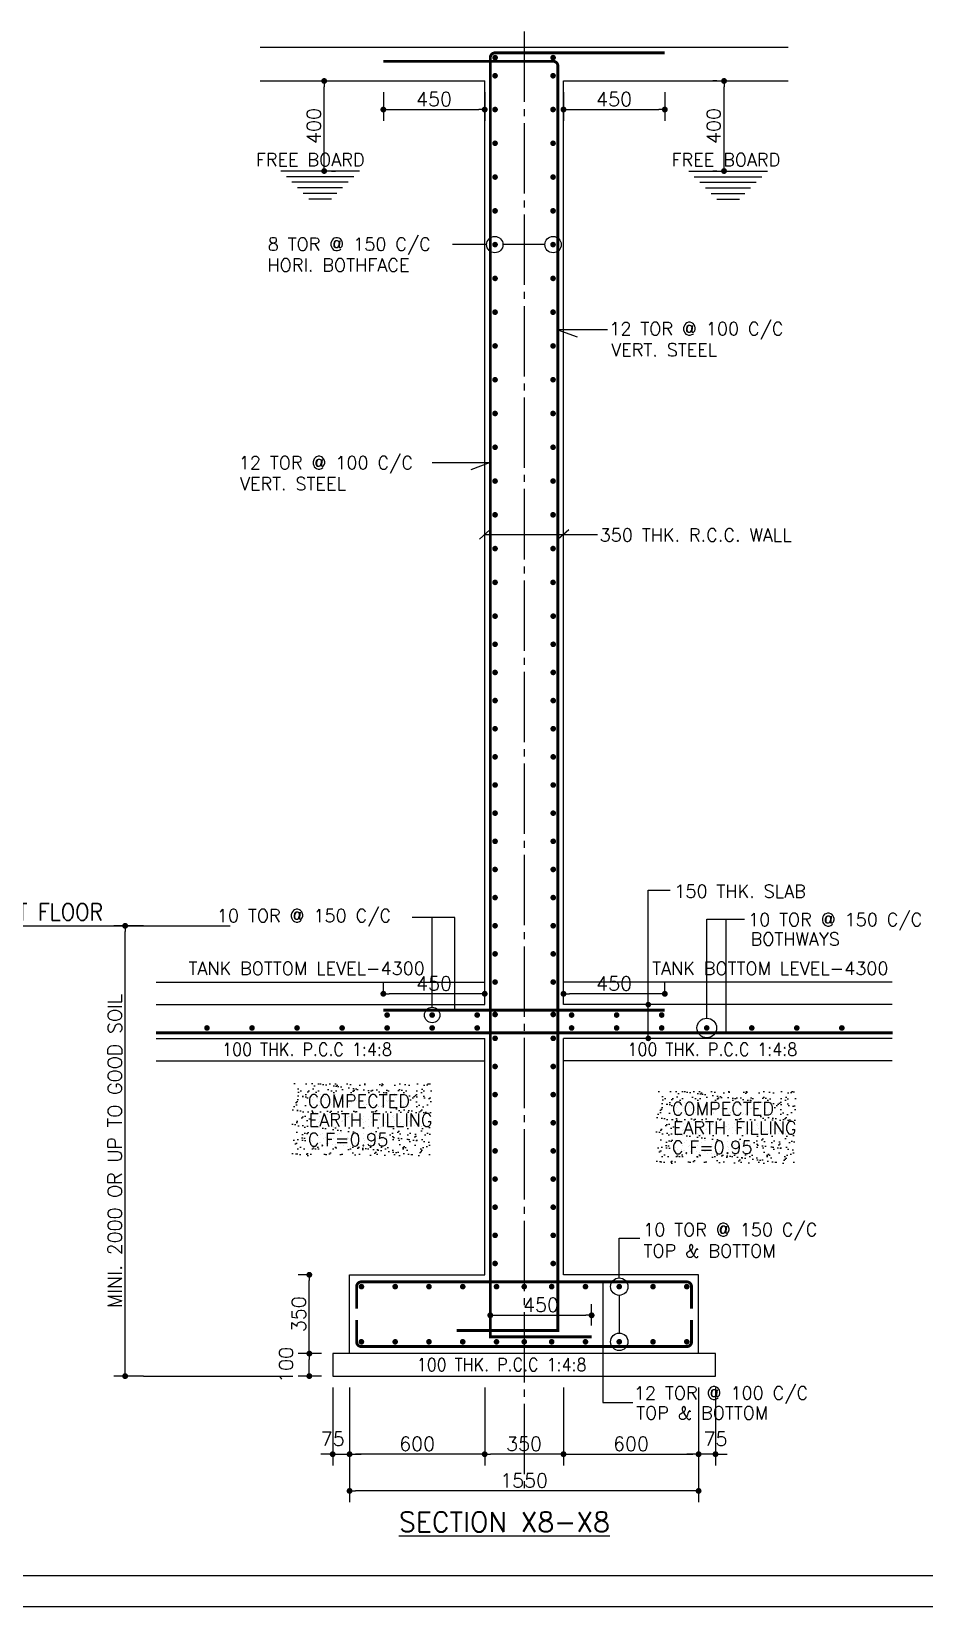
# Model space of a CAD drawing. Extents: x -200722 to 834823, y -494970 to 88783.
# Drawn here: x 395878 to 411741, y -183583 to -155603 of the extents above; entities that cross this region are included whole.
import ezdxf
from ezdxf.enums import TextEntityAlignment as Align

# ---------------------------------------------------------------- set-up
doc = ezdxf.new("R2010")
doc.units = 0
doc.header["$LTSCALE"] = 100
doc.header["$MEASUREMENT"] = 0
doc.header["$PDMODE"] = 34
doc.linetypes.add('ACAD_ISO04W100', pattern=[30, 24, -3, 0, -3])
doc.linetypes.add('CL', pattern=[3.25, 2.5, -0.25, 0.25, -0.25])
doc.layers.get('0').update_dxf_attribs({"linetype": 'CONTINUOUS'})
doc.layers.get('DEFPOINTS').update_dxf_attribs({"linetype": 'CONTINUOUS'})
for name, color, linetype in [('5', 4, 'CONTINUOUS'), ('A-Grid', 5, 'ACAD_ISO04W100'), ('BEAM', 4, 'CONTINUOUS'), ('HATCH WALL', 8, 'CONTINUOUS'), ('STEEL', 6, 'CONTINUOUS'), ('TEXT', 2, 'CONTINUOUS')]:
    doc.layers.add(name, color=color, linetype=linetype)
doc.layers.add('9_PRINT BOUNDARY_NON PRINT', color=32, linetype='CONTINUOUS', plot=False)
doc.layers.add('9_TITLE TEXT', color=7, linetype='CONTINUOUS', lineweight=20)
doc.styles.add('ROMANS', font='romans.shx')
doc.styles.get("Standard").update_dxf_attribs({"font": 'simplex.shx'})
doc.dimstyles.new('STANDARD$0', dxfattribs={"dimtxt": 2.5, "dimasz": 2.5, "dimexe": 2, "dimexo": 0.7, "dimgap": 0.9, "dimtad": 1, "dimdec": 0, "dimdsep": 46, "dimtxsty": 'ROMANS', "dimcen": 0.09, "dimclrd": 4, "dimclre": 4, "dimclrt": 3, "dimadec": 0, "dimazin": 0, "dimtfac": 1, "dimtdec": 0, "dimtmove": 0, "dimatfit": 3, "dimfxl": 1, "dimtolj": 1, "dimtzin": 0, "dimarcsym": 0})

# ---------------------------------------------------------------- blocks, each defined once
blk = doc.blocks.new('DOT')
at = {"color": 0, "linetype": 'ByBlock'}
blk.add_line((-0.5, 0), (-1, 0), dxfattribs=at)
at = {"color": 0, "linetype": 'ByBlock', "const_width": 0.5}
blk.add_lwpolyline([(-0.25, 0, 1), (0.25, 0, 1)], format="xyb", close=True, dxfattribs=at)
blk = doc.blocks.new('*D1887')
at = {"layer": 'BEAM', "color": 0, "lineweight": -2, "transparency": 16777216}
for p, q in [((401028, -179090), (400613, -179090)), ((400813, -179386), (400813, -179194)), ((401028, -179490), (400613, -179490))]:
    blk.add_line(p, q, dxfattribs=at)
at = {"layer": 'DEFPOINTS', "color": 0, "lineweight": -3, "transparency": 16777216}
for p in [(400813, -179090), (401228, -179090), (401228, -179490)]:
    blk.add_point(p, dxfattribs=at)
at = {"layer": 'BEAM', "color": 0, "lineweight": -2, "transparency": 16777216, "xscale": 104, "yscale": 104, "zscale": 104}
for p, rotation in [((400813, -179090), 90), ((400813, -179490), 270)]:
    blk.add_blockref('DOT', p, dxfattribs=dict(at, rotation=rotation))
at = {"layer": 'BEAM', "color": 0, "transparency": 16777216, "insert": (400399, -179290), "char_height": 248, "attachment_point": 5, "rotation": 90}
blk.add_mtext('\\A1;100', dxfattribs=at)
blk = doc.blocks.new('_DOT')
at = {"color": 0, "linetype": 'ByBlock'}
blk.add_line((-0.5, 0), (-1, 0), dxfattribs=at)
at = {"color": 0, "linetype": 'ByBlock', "const_width": 0.5}
blk.add_lwpolyline([(-0.25, 0, 1), (0.25, 0, 1)], format="xyb", close=True, dxfattribs=at)
blk = doc.blocks.new('*D1888')
at = {"layer": 'BEAM', "color": 0, "lineweight": -2, "transparency": 16777216}
for p, q in [((397868, -171490), (397341, -171490)), ((397541, -179386), (397541, -171594)), ((397868, -179490), (397341, -179490))]:
    blk.add_line(p, q, dxfattribs=at)
at = {"layer": 'DEFPOINTS', "color": 0, "lineweight": -3, "transparency": 16777216}
for p in [(397541, -171490), (398068, -171490), (398068, -179490)]:
    blk.add_point(p, dxfattribs=at)
at = {"layer": 'BEAM', "color": 0, "lineweight": -2, "transparency": 16777216, "xscale": 104, "yscale": 104, "zscale": 104}
for p, rotation in [((397541, -171490), 90), ((397541, -179490), 270)]:
    blk.add_blockref('DOT', p, dxfattribs=dict(at, rotation=rotation))
at = {"layer": 'BEAM', "color": 0, "transparency": 16777216, "insert": (397357, -175490), "char_height": 248, "attachment_point": 5, "rotation": 90}
blk.add_mtext('\\A1;{\\C4;MINI. 2000 OR UP TO GOOD SOIL}', dxfattribs=at)
blk = doc.blocks.new('*D1889')
at = {"layer": 'BEAM', "color": 0, "lineweight": -2, "transparency": 16777216}
for p, q in [((401228, -179690), (401228, -181077)), ((401528, -179690), (401528, -181077)), ((401124, -180877), (401020, -180877)), ((401228, -180877), (401528, -180877)), ((401632, -180877), (401736, -180877))]:
    blk.add_line(p, q, dxfattribs=at)
at = {"layer": 'DEFPOINTS', "color": 0, "lineweight": -3, "transparency": 16777216}
for p in [(401228, -179490), (401528, -179490), (401528, -180877)]:
    blk.add_point(p, dxfattribs=at)
at = {"layer": 'BEAM', "color": 0, "lineweight": -2, "transparency": 16777216, "xscale": 104, "yscale": 104, "zscale": 104}
blk.add_blockref('DOT', (401228, -180877), dxfattribs=at)
at = {"layer": 'BEAM', "color": 0, "lineweight": -2, "transparency": 16777216, "xscale": 104, "yscale": 104, "zscale": 104, "rotation": 180}
blk.add_blockref('DOT', (401528, -180877), dxfattribs=at)
at = {"layer": 'BEAM', "color": 0, "transparency": 16777216, "insert": (401228, -180606), "char_height": 248, "attachment_point": 5}
blk.add_mtext('\\A1;75', dxfattribs=at)
blk = doc.blocks.new('*D1890')
at = {"layer": 'BEAM', "color": 0, "lineweight": -2, "transparency": 16777216}
for p, q in [((401528, -179690), (401528, -181077)), ((403928, -179690), (403928, -181077)), ((403824, -180877), (401632, -180877))]:
    blk.add_line(p, q, dxfattribs=at)
at = {"layer": 'DEFPOINTS', "color": 0, "lineweight": -3, "transparency": 16777216}
for p in [(401528, -179490, -32271), (403928, -179490, -2484), (401528, -180877)]:
    blk.add_point(p, dxfattribs=at)
at = {"layer": 'BEAM', "color": 0, "lineweight": -2, "transparency": 16777216, "xscale": 104, "yscale": 104, "zscale": 104, "rotation": 180}
blk.add_blockref('DOT', (401528, -180877), dxfattribs=at)
at = {"layer": 'BEAM', "color": 0, "lineweight": -2, "transparency": 16777216, "xscale": 104, "yscale": 104, "zscale": 104}
blk.add_blockref('DOT', (403928, -180877), dxfattribs=at)
at = {"layer": 'BEAM', "color": 0, "transparency": 16777216, "insert": (402728, -180693), "char_height": 248, "attachment_point": 5}
blk.add_mtext('\\A1;600', dxfattribs=at)
blk = doc.blocks.new('*D1891')
at = {"layer": 'BEAM', "color": 0, "lineweight": -2, "transparency": 16777216}
for p, q in [((401528, -179690), (401528, -181729)), ((407728, -179690), (407728, -181729)), ((407624, -181529), (401632, -181529))]:
    blk.add_line(p, q, dxfattribs=at)
at = {"layer": 'DEFPOINTS', "color": 0, "lineweight": -3, "transparency": 16777216}
for p in [(401528, -179490, -62057), (407728, -179490, -62057), (401528, -181529)]:
    blk.add_point(p, dxfattribs=at)
at = {"layer": 'BEAM', "color": 0, "lineweight": -2, "transparency": 16777216, "xscale": 104, "yscale": 104, "zscale": 104, "rotation": 180}
blk.add_blockref('DOT', (401528, -181529), dxfattribs=at)
at = {"layer": 'BEAM', "color": 0, "lineweight": -2, "transparency": 16777216, "xscale": 104, "yscale": 104, "zscale": 104}
blk.add_blockref('DOT', (407728, -181529), dxfattribs=at)
at = {"layer": 'BEAM', "color": 0, "transparency": 16777216, "insert": (404628, -181345), "char_height": 248, "attachment_point": 5}
blk.add_mtext('\\A1;1550', dxfattribs=at)
blk = doc.blocks.new('*D1892')
at = {"layer": 'BEAM', "color": 0, "lineweight": -2, "transparency": 16777216}
for p, q in [((405328, -179690), (405328, -181077)), ((407728, -179690), (407728, -181077)), ((405432, -180877), (407624, -180877))]:
    blk.add_line(p, q, dxfattribs=at)
at = {"layer": 'DEFPOINTS', "color": 0, "lineweight": -3, "transparency": 16777216}
for p in [(405328, -179490, -2484), (407728, -179490, -32271), (407728, -180877)]:
    blk.add_point(p, dxfattribs=at)
at = {"layer": 'BEAM', "color": 0, "lineweight": -2, "transparency": 16777216, "xscale": 104, "yscale": 104, "zscale": 104, "rotation": 180}
blk.add_blockref('DOT', (405328, -180877), dxfattribs=at)
at = {"layer": 'BEAM', "color": 0, "lineweight": -2, "transparency": 16777216, "xscale": 104, "yscale": 104, "zscale": 104}
blk.add_blockref('DOT', (407728, -180877), dxfattribs=at)
at = {"layer": 'BEAM', "color": 0, "transparency": 16777216, "insert": (406528, -180693), "char_height": 248, "attachment_point": 5}
blk.add_mtext('\\A1;600', dxfattribs=at)
blk = doc.blocks.new('*D1893')
at = {"layer": 'BEAM', "color": 0, "lineweight": -2, "transparency": 16777216}
for p, q in [((407728, -179690), (407728, -181077)), ((408028, -179690), (408028, -181077)), ((407624, -180877), (407520, -180877)), ((408028, -180877), (407728, -180877)), ((408132, -180877), (408236, -180877))]:
    blk.add_line(p, q, dxfattribs=at)
at = {"layer": 'DEFPOINTS', "color": 0, "lineweight": -3, "transparency": 16777216}
for p in [(407728, -179490), (408028, -179490), (407728, -180877)]:
    blk.add_point(p, dxfattribs=at)
at = {"layer": 'BEAM', "color": 0, "lineweight": -2, "transparency": 16777216, "xscale": 104, "yscale": 104, "zscale": 104}
blk.add_blockref('DOT', (407728, -180877), dxfattribs=at)
at = {"layer": 'BEAM', "color": 0, "lineweight": -2, "transparency": 16777216, "xscale": 104, "yscale": 104, "zscale": 104, "rotation": 180}
blk.add_blockref('DOT', (408028, -180877), dxfattribs=at)
at = {"layer": 'BEAM', "color": 0, "transparency": 16777216, "insert": (408028, -180606), "char_height": 248, "attachment_point": 5}
blk.add_mtext('\\A1;75', dxfattribs=at)
blk = doc.blocks.new('*D1894')
at = {"layer": 'BEAM', "color": 0, "lineweight": -2, "transparency": 16777216}
for p, q in [((403928, -179690), (403928, -181077)), ((405328, -179690), (405328, -181077)), ((405224, -180877), (404032, -180877))]:
    blk.add_line(p, q, dxfattribs=at)
at = {"layer": 'DEFPOINTS', "color": 0, "lineweight": -3, "transparency": 16777216}
for p in [(403928, -179490, -2484), (405328, -179490, -2484), (403928, -180877)]:
    blk.add_point(p, dxfattribs=at)
at = {"layer": 'BEAM', "color": 0, "lineweight": -2, "transparency": 16777216, "xscale": 104, "yscale": 104, "zscale": 104, "rotation": 180}
blk.add_blockref('DOT', (403928, -180877), dxfattribs=at)
at = {"layer": 'BEAM', "color": 0, "lineweight": -2, "transparency": 16777216, "xscale": 104, "yscale": 104, "zscale": 104}
blk.add_blockref('DOT', (405328, -180877), dxfattribs=at)
at = {"layer": 'BEAM', "color": 0, "transparency": 16777216, "insert": (404628, -180693), "char_height": 248, "attachment_point": 5}
blk.add_mtext('\\A1;350', dxfattribs=at)
blk = doc.blocks.new('*D1895')
at = {"layer": 'BEAM', "color": 0, "lineweight": -2, "transparency": 16777216}
for p, q in [((400828, -177690), (400613, -177690)), ((400813, -178986), (400813, -177794)), ((400828, -179090), (400613, -179090))]:
    blk.add_line(p, q, dxfattribs=at)
at = {"layer": 'DEFPOINTS', "color": 0, "lineweight": -3, "transparency": 16777216}
for p in [(400813, -177690), (401028, -177690, 2294), (401028, -179090)]:
    blk.add_point(p, dxfattribs=at)
at = {"layer": 'BEAM', "color": 0, "lineweight": -2, "transparency": 16777216, "xscale": 104, "yscale": 104, "zscale": 104}
for p, rotation in [((400813, -177690), 90), ((400813, -179090), 270)]:
    blk.add_blockref('DOT', p, dxfattribs=dict(at, rotation=rotation))
at = {"layer": 'BEAM', "color": 0, "transparency": 16777216, "insert": (400629, -178390), "char_height": 248, "attachment_point": 5, "rotation": 90}
blk.add_mtext('\\A1;350', dxfattribs=at)
blk = doc.blocks.new('*D1896')
at = {"layer": 'BEAM', "color": 0, "lineweight": -2, "transparency": 16777216}
for p, q in [((405328, -156682), (405328, -157190)), ((407128, -156682), (407128, -157190)), ((405432, -156990), (407024, -156990))]:
    blk.add_line(p, q, dxfattribs=at)
at = {"layer": 'DEFPOINTS', "color": 0, "lineweight": -3, "transparency": 16777216}
for p in [(405328, -156482, 10968), (407128, -156482, 10968), (407128, -156990)]:
    blk.add_point(p, dxfattribs=at)
at = {"layer": 'BEAM', "color": 0, "lineweight": -2, "transparency": 16777216, "xscale": 104, "yscale": 104, "zscale": 104, "rotation": 180}
blk.add_blockref('DOT', (405328, -156990), dxfattribs=at)
at = {"layer": 'BEAM', "color": 0, "lineweight": -2, "transparency": 16777216, "xscale": 104, "yscale": 104, "zscale": 104}
blk.add_blockref('DOT', (407128, -156990), dxfattribs=at)
at = {"layer": 'BEAM', "color": 0, "transparency": 16777216, "insert": (406228, -156806), "char_height": 248, "attachment_point": 5}
blk.add_mtext('\\A1;450', dxfattribs=at)
blk = doc.blocks.new('*D1897')
at = {"layer": 'BEAM', "color": 0, "lineweight": -2, "transparency": 16777216}
for p, q in [((404028, -178591), (404028, -178210)), ((405828, -178591), (405828, -178210)), ((404132, -178410), (405724, -178410))]:
    blk.add_line(p, q, dxfattribs=at)
at = {"layer": 'DEFPOINTS', "color": 0, "lineweight": -3, "transparency": 16777216}
for p in [(405828, -178410), (404028, -178791, -34), (405828, -178791, -34)]:
    blk.add_point(p, dxfattribs=at)
at = {"layer": 'BEAM', "color": 0, "lineweight": -2, "transparency": 16777216, "xscale": 104, "yscale": 104, "zscale": 104, "rotation": 180}
blk.add_blockref('DOT', (404028, -178410), dxfattribs=at)
at = {"layer": 'BEAM', "color": 0, "lineweight": -2, "transparency": 16777216, "xscale": 104, "yscale": 104, "zscale": 104}
blk.add_blockref('DOT', (405828, -178410), dxfattribs=at)
at = {"layer": 'BEAM', "color": 0, "transparency": 16777216, "insert": (404928, -178226), "char_height": 248, "attachment_point": 5}
blk.add_mtext('\\A1;450', dxfattribs=at)
blk = doc.blocks.new('*D1898')
at = {"layer": 'BEAM', "color": 0, "lineweight": -2, "transparency": 16777216}
for p, q in [((408052, -156482), (407980, -156482)), ((408180, -157978), (408180, -156586)), ((408052, -158082), (407980, -158082))]:
    blk.add_line(p, q, dxfattribs=at)
at = {"layer": 'DEFPOINTS', "color": 0, "lineweight": -3, "transparency": 16777216}
for p in [(408180, -156482), (408252, -156482, 24647), (408252, -158082, 24647)]:
    blk.add_point(p, dxfattribs=at)
at = {"layer": 'BEAM', "color": 0, "lineweight": -2, "transparency": 16777216, "xscale": 104, "yscale": 104, "zscale": 104}
for p, rotation in [((408180, -156482), 90), ((408180, -158082), 270)]:
    blk.add_blockref('DOT', p, dxfattribs=dict(at, rotation=rotation))
at = {"layer": 'BEAM', "color": 0, "transparency": 16777216, "insert": (407996, -157282), "char_height": 248, "attachment_point": 5, "rotation": 90}
blk.add_mtext('\\A1;400', dxfattribs=at)
blk = doc.blocks.new('*D1886')
at = {"layer": 'BEAM', "color": 0, "lineweight": -2, "transparency": 16777216}
for p, q in [((402128, -156682), (402128, -157190)), ((403928, -156682), (403928, -157190)), ((402232, -156990), (403824, -156990))]:
    blk.add_line(p, q, dxfattribs=at)
at = {"layer": 'DEFPOINTS', "color": 0, "lineweight": -3, "transparency": 16777216}
for p in [(402128, -156482, 10968), (403928, -156482, 10968), (403928, -156990)]:
    blk.add_point(p, dxfattribs=at)
at = {"layer": 'BEAM', "color": 0, "lineweight": -2, "transparency": 16777216, "xscale": 104, "yscale": 104, "zscale": 104, "rotation": 180}
blk.add_blockref('DOT', (402128, -156990), dxfattribs=at)
at = {"layer": 'BEAM', "color": 0, "lineweight": -2, "transparency": 16777216, "xscale": 104, "yscale": 104, "zscale": 104}
blk.add_blockref('DOT', (403928, -156990), dxfattribs=at)
at = {"layer": 'BEAM', "color": 0, "transparency": 16777216, "insert": (403028, -156806), "char_height": 248, "attachment_point": 5}
blk.add_mtext('\\A1;450', dxfattribs=at)
blk = doc.blocks.new('*D1899')
at = {"layer": 'BEAM', "color": 0, "lineweight": -2, "transparency": 16777216}
for p, q in [((401077, -157978), (401077, -156586)), ((401205, -156482), (401277, -156482)), ((401205, -158082), (401277, -158082))]:
    blk.add_line(p, q, dxfattribs=at)
at = {"layer": 'DEFPOINTS', "color": 0, "lineweight": -3, "transparency": 16777216}
for p in [(401005, -156482, 24647), (401077, -156482), (401005, -158082, 24647)]:
    blk.add_point(p, dxfattribs=at)
at = {"layer": 'BEAM', "color": 0, "lineweight": -2, "transparency": 16777216, "xscale": 104, "yscale": 104, "zscale": 104}
for p, rotation in [((401077, -156482), 90), ((401077, -158082), 270)]:
    blk.add_blockref('DOT', p, dxfattribs=dict(at, rotation=rotation))
at = {"layer": 'BEAM', "color": 0, "transparency": 16777216, "insert": (400893, -157282), "char_height": 248, "attachment_point": 5, "rotation": 90}
blk.add_mtext('\\A1;400', dxfattribs=at)
blk = doc.blocks.new('*D2176')
at = {"layer": 'BEAM', "color": 0, "lineweight": -2, "transparency": 16777216}
for p, q in [((405328, -172690), (405328, -172498)), ((407128, -172690), (407128, -172498)), ((407024, -172698), (405432, -172698))]:
    blk.add_line(p, q, dxfattribs=at)
at = {"layer": 'DEFPOINTS', "color": 0, "lineweight": -3, "transparency": 16777216}
for p in [(405328, -172698), (405328, -172890, -22336), (407128, -172890, -22336)]:
    blk.add_point(p, dxfattribs=at)
at = {"layer": 'BEAM', "color": 0, "lineweight": -2, "transparency": 16777216, "xscale": 104, "yscale": 104, "zscale": 104, "rotation": 180}
blk.add_blockref('DOT', (405328, -172698), dxfattribs=at)
at = {"layer": 'BEAM', "color": 0, "lineweight": -2, "transparency": 16777216, "xscale": 104, "yscale": 104, "zscale": 104}
blk.add_blockref('DOT', (407128, -172698), dxfattribs=at)
at = {"layer": 'BEAM', "color": 0, "transparency": 16777216, "insert": (406228, -172514), "char_height": 248, "attachment_point": 5}
blk.add_mtext('\\A1;450', dxfattribs=at)
blk = doc.blocks.new('*D2177')
at = {"layer": 'BEAM', "color": 0, "lineweight": -2, "transparency": 16777216}
for p, q in [((402128, -172690), (402128, -172498)), ((403928, -172690), (403928, -172498)), ((403824, -172698), (402232, -172698))]:
    blk.add_line(p, q, dxfattribs=at)
at = {"layer": 'DEFPOINTS', "color": 0, "lineweight": -3, "transparency": 16777216}
for p in [(402128, -172698), (402128, -172890, -22336), (403928, -172890, -22336)]:
    blk.add_point(p, dxfattribs=at)
at = {"layer": 'BEAM', "color": 0, "lineweight": -2, "transparency": 16777216, "xscale": 104, "yscale": 104, "zscale": 104, "rotation": 180}
blk.add_blockref('DOT', (402128, -172698), dxfattribs=at)
at = {"layer": 'BEAM', "color": 0, "lineweight": -2, "transparency": 16777216, "xscale": 104, "yscale": 104, "zscale": 104}
blk.add_blockref('DOT', (403928, -172698), dxfattribs=at)
at = {"layer": 'BEAM', "color": 0, "transparency": 16777216, "insert": (403028, -172514), "char_height": 248, "attachment_point": 5}
blk.add_mtext('\\A1;450', dxfattribs=at)

msp = doc.modelspace()

# ---------------------------------------------------------------- hatches: boundary and pattern name
at = {"layer": 'HATCH WALL', "lineweight": -3, "true_color": 0x000000}
h = msp.add_hatch(dxfattribs=at)
h.set_pattern_fill('AR-SAND', color=18, scale=100, style=0)
h.set_pattern_definition([(142.5, (751236.78, 237608.96), (6.299336, 192.682377), [0, -152, 0, -170, 0, -162.5]), (172.5, (751236.78, 237608.96), (-176.97767, 282.21461), [0, -82, 0, -137, 0, -52.5]), (212.5, (751359.78, 237608.96), (-311.414186, 0.565905), [0, -50, 0, -180, 0, -235]), (222.5, (751359.78, 237608.96), (-300.61266, 87.76756), [0, -25, 0, -118, 0, -135])])
h.paths.add_polyline_path([(400510.4, -174287.7), (402983.1, -174287.7), (402983.1, -175575), (400510.4, -175575)])
h = msp.add_hatch(dxfattribs=at)
h.set_pattern_fill('AR-SAND', color=18, scale=100, style=0)
h.set_pattern_definition([(142.5, (757705.24, 237471.9), (6.299336, 192.682377), [0, -152, 0, -170, 0, -162.5]), (172.5, (757705.24, 237471.9), (-176.97767, 282.21461), [0, -82, 0, -137, 0, -52.5]), (212.5, (757828.24, 237471.9), (-311.414186, 0.565905), [0, -50, 0, -180, 0, -235]), (222.5, (757828.24, 237471.9), (-300.61266, 87.76756), [0, -25, 0, -118, 0, -135])])
h.paths.add_polyline_path([(406978.8, -174424.7), (409451.5, -174424.7), (409451.5, -175712.1), (406978.8, -175712.1)])

# ---------------------------------------------------------------- linework, layer by layer
at = {"color": 18, "true_color": 0x000000}
msp.add_lwpolyline([(330496.4, -183032.7), (421906.4, -183032.7), (421906.4, -118792.7), (330496.4, -118792.7)], close=True, dxfattribs=at)
at = {"layer": '5', "color": 18, "lineweight": -3, "ltscale": 0.4, "true_color": 0x000000}
for p, q in [((399938.6, -155882.4, -16994), (403928.3, -155882.4, 4418.1)), ((403928.3, -155882.4, 4418.1), (409318, -155882.4, 29633.9)), ((399938.6, -156482.4, -19167.6), (403928.3, -156482.4, -501.8)), ((403928.3, -172890.4, -30491.8), (403928.3, -156482.4, 17865.8)), ((405328.3, -172890.4, -22335.7), (405328.3, -156482.4, 10968.1)), ((405328.3, -156482.4, 10968.1), (409318, -156482.4, 29633.9)), ((393709.4, -171490.4, -22784.4), (399405.8, -171490.4, -41300.7)), ((398091.5, -172890.4, 26855.8), (403928.3, -172890.4, 26855.8)), ((411165.1, -172890.4, 26855.8), (405328.3, -172890.4, 26855.8)), ((398091.5, -173490.4, 26855.8), (403928.3, -173490.4, 26855.8)), ((403928.3, -177690.4, -24196.6), (403928.3, -173490.4, -25326.6)), ((405328.3, -177690.4, -24196.6), (405328.3, -173490.4, -7741.7)), ((411165.1, -173490.4, 26855.8), (405328.3, -173490.4, 26855.8)), ((398091.5, -173890.4, 26855.8), (403928.3, -173890.4, 26855.8)), ((411165.1, -173890.4, 26855.8), (405328.3, -173890.4, 26855.8))]:
    msp.add_line(p, q, dxfattribs=at)
at = {"layer": '5', "color": 8, "lineweight": -3, "ltscale": 0.4}
for p, q in [((401704.6, -158082.4, 21371.8), (400304.6, -158082.4, 27921.7)), ((407552, -158082.4, 21371.8), (408952, -158082.4, 27921.7)), ((401604.6, -158182.4, 21839.7), (400404.6, -158182.4, 27453.9)), ((401504.6, -158282.4, 22307.5), (400504.6, -158282.4, 26986)), ((407652, -158182.4, 21839.7), (408852, -158182.4, 27453.9)), ((407752, -158282.4, 22307.5), (408752, -158282.4, 26986)), ((401404.6, -158382.4, 22775.4), (400604.6, -158382.4, 26518.2)), ((401304.6, -158482.4, 23243.2), (400704.6, -158482.4, 26050.3)), ((401204.6, -158582.4, 23243.2), (400804.6, -158582.4, 26050.3)), ((407852, -158382.4, 22775.4), (408652, -158382.4, 26518.2)), ((407952, -158482.4, 23243.2), (408552, -158482.4, 26050.3)), ((408052, -158582.4, 23243.2), (408452, -158582.4, 26050.3)), ((398091.5, -172490.4, 26855.8), (403928.3, -172490.4, 26855.8)), ((411165.1, -172490.4, 26855.8), (405328.3, -172490.4, 26855.8))]:
    msp.add_line(p, q, dxfattribs=at)
at = {"layer": '5', "color": 18, "lineweight": -3, "ltscale": 0.4, "true_color": 0x000000, "elevation": -24196.6}
for points in [[(401528.3, -179090.4), (401528.3, -177690.4), (403928.3, -177690.4)], [(407728.3, -179090.4), (407728.3, -177690.4), (405328.3, -177690.4)]]:
    msp.add_lwpolyline(points, dxfattribs=at)
msp.add_lwpolyline([(408028.3, -179090.4), (401228.3, -179090.4), (401228.3, -179490.4), (408028.3, -179490.4)], close=True, dxfattribs=at)
at = {"layer": '9_PRINT BOUNDARY_NON PRINT', "color": 18, "true_color": 0x000000}
msp.add_lwpolyline([(329946.4, -183582.7), (422456.4, -183582.7), (422456.4, -118242.7), (329946.4, -118242.7)], close=True, dxfattribs=at)
at = {"layer": '9_TITLE TEXT', "color": 18, "true_color": 0x000000}
msp.add_lwpolyline([(421906.4, -118792.7), (330496.4, -118792.7), (330496.4, -183032.7), (421906.4, -183032.7)], dxfattribs=at)
at = {"layer": 'A-Grid', "color": 8, "linetype": 'CL', "ltscale": 5}
msp.add_lwpolyline([(404628.3, -155605.2), (404628.3, -181580.6)], dxfattribs=at)
at = {"layer": 'BEAM', "color": 18, "true_color": 0x000000}
msp.add_line((397868.1, -179490.4, -41300.7), (400325.9, -179490.4, -41300.7), dxfattribs=at)
at = {"layer": 'STEEL', "color": 18, "lineweight": -3, "ltscale": 0.4, "true_color": 0x000000, "const_width": 50.8}
msp.add_lwpolyline([(402128.3, -156132.4), (405143.3, -156132.4, -0.4142136), (405228.3, -156217.4), (405228.3, -178681), (403428.3, -178681)], format="xyb", dxfattribs=at)
for points, elevation in [([(407128.3, -155982.4), (404113.3, -155982.4, 0.4142136), (404028.3, -156067.4), (404028.3, -178790.5), (405828.3, -178790.5)], -33.9), ([(401653.3, -178290.4), (401653.3, -177900.4, -0.4142136), (401738.3, -177815.4), (407518.3, -177815.4, -0.4142136), (407603.3, -177900.4), (407603.3, -178290.4)], -24196.6), ([(401653.3, -178490.4), (401653.3, -178880.4, 0.4142136), (401738.3, -178965.4), (407518.3, -178965.4, 0.4142136), (407603.3, -178880.4), (407603.3, -178490.4)], -24196.6)]:
    msp.add_lwpolyline(points, format="xyb", dxfattribs=dict(at, elevation=elevation))
at = {"layer": 'STEEL', "color": 18, "lineweight": -3, "ltscale": 0.4, "true_color": 0x000000, "const_width": 50}
for points, elevation in [([(404138.3, -156067.4, 1), (404088.3, -156067.4, 1)], -33.9), ([(405117.6, -156389.3, -1), (405167.6, -156389.3, -1)], 33.9), ([(405117.6, -156989.3, -1), (405167.6, -156989.3, -1)], 33.9), ([(405117.6, -157589.3, -1), (405167.6, -157589.3, -1)], 33.9), ([(405117.6, -158189.3, -1), (405167.6, -158189.3, -1)], 33.9), ([(405117.6, -158789.3, -1), (405167.6, -158789.3, -1)], 33.9), ([(405117.6, -159389.3, -1), (405167.6, -159389.3, -1)], 33.9), ([(405117.6, -159989.3, -1), (405167.6, -159989.3, -1)], 33.9), ([(405117.6, -160589.3, -1), (405167.6, -160589.3, -1)], 33.9), ([(405117.6, -161189.3, -1), (405167.6, -161189.3, -1)], 33.9), ([(405117.6, -161789.3, -1), (405167.6, -161789.3, -1)], 33.9), ([(405117.6, -162389.3, -1), (405167.6, -162389.3, -1)], 33.9), ([(405117.6, -162989.3, -1), (405167.6, -162989.3, -1)], 33.9), ([(405117.6, -163589.3, -1), (405167.6, -163589.3, -1)], 33.9), ([(405117.6, -164189.3, -1), (405167.6, -164189.3, -1)], 33.9), ([(405117.6, -164789.3, -1), (405167.6, -164789.3, -1)], 33.9), ([(405117.6, -165389.3, -1), (405167.6, -165389.3, -1)], 33.9), ([(402220, -173075.5, -1), (402170, -173075.5, -1)], 3092.5), ([(403020, -173075.5, -1), (402970, -173075.5, -1)], 3092.5), ([(403820, -173075.5, -1), (403770, -173075.5, -1)], 3092.5), ([(405447.5, -173075.5, 1), (405497.5, -173075.5, 1)], 3092.5), ([(406247.5, -173075.5, 1), (406297.5, -173075.5, 1)], 3092.5), ([(407047.5, -173075.5, 1), (407097.5, -173075.5, 1)], 3092.5), ([(399020, -173305.2, 1), (398970, -173305.2, 1)], 3092.5), ([(399820, -173305.2, 1), (399770, -173305.2, 1)], 3092.5), ([(400620, -173305.2, 1), (400570, -173305.2, 1)], 3092.5), ([(401420, -173305.2, 1), (401370, -173305.2, 1)], 3092.5), ([(402220, -173305.2, 1), (402170, -173305.2, 1)], 3092.5), ([(403020, -173305.2, 1), (402970, -173305.2, 1)], 3092.5), ([(403820, -173305.2, 1), (403770, -173305.2, 1)], 3092.5), ([(405447.5, -173305.2, -1), (405497.5, -173305.2, -1)], 3092.5), ([(406247.5, -173305.2, -1), (406297.5, -173305.2, -1)], 3092.5), ([(407047.5, -173305.2, -1), (407097.5, -173305.2, -1)], 3092.5), ([(407847.5, -173305.2, -1), (407897.5, -173305.2, -1)], 3092.5), ([(408647.5, -173305.2, -1), (408697.5, -173305.2, -1)], 3092.5), ([(409447.5, -173305.2, -1), (409497.5, -173305.2, -1)], 3092.5), ([(410247.5, -173305.2, -1), (410297.5, -173305.2, -1)], 3092.5), ([(404087.6, -176989.3, -1), (404137.6, -176989.3, -1)], -24196.6), ([(404087.6, -176989.3, -1), (404137.6, -176989.3, -1)], -24196.6), ([(405120.7, -176989.3, -1), (405170.7, -176989.3, -1)], -24196.6), ([(405120.7, -176989.3, -1), (405170.7, -176989.3, -1)], -24196.6), ([(404087.6, -177489.3, -1), (404137.6, -177489.3, -1)], -24196.6), ([(405120.7, -177489.3, -1), (405170.7, -177489.3, -1)], -24196.6), ([(401713.3, -177900.4, 1), (401763.3, -177900.4, 1)], -24196.6), ([(402313.3, -177900.4, 1), (402363.3, -177900.4, 1)], -24196.6), ([(402913.3, -177900.4, 1), (402963.3, -177900.4, 1)], -24196.6), ([(403513.3, -177900.4, 1), (403563.3, -177900.4, 1)], -24196.6), ([(404113.3, -177900.4, 1), (404163.3, -177900.4, 1)], -24196.6), ([(404656.1, -177900.4, -1), (404606.1, -177900.4, -1)], -24196.6), ([(405143.3, -177900.4, -1), (405093.3, -177900.4, -1)], -24196.6), ([(405743.3, -177900.4, -1), (405693.3, -177900.4, -1)], -24196.6), ([(406343.3, -177900.4, -1), (406293.3, -177900.4, -1)], -24196.6), ([(406943.3, -177900.4, -1), (406893.3, -177900.4, -1)], -24196.6), ([(407493.3, -177900.4, 1), (407543.3, -177900.4, 1)], -24196.6), ([(401713.3, -178880.4, -1), (401763.3, -178880.4, -1)], -24196.6), ([(402313.3, -178880.4, -1), (402363.3, -178880.4, -1)], -24196.6), ([(402913.3, -178880.4, -1), (402963.3, -178880.4, -1)], -24196.6), ([(403513.3, -178880.4, -1), (403563.3, -178880.4, -1)], -24196.6), ([(404113.3, -178880.4, -1), (404163.3, -178880.4, -1)], -24196.6), ([(404656.1, -178880.4, 1), (404606.1, -178880.4, 1)], -24196.6), ([(405143.3, -178880.4, 1), (405093.3, -178880.4, 1)], -24196.6), ([(405743.3, -178880.4, 1), (405693.3, -178880.4, 1)], -24196.6), ([(406343.3, -178880.4, 1), (406293.3, -178880.4, 1)], -24196.6), ([(406943.3, -178880.4, 1), (406893.3, -178880.4, 1)], -24196.6), ([(407493.3, -178880.4, -1), (407543.3, -178880.4, -1)], -24196.6)]:
    msp.add_lwpolyline(points, format="xyb", close=True, dxfattribs=dict(at, elevation=elevation))
for points in [[(405118.3, -156067.4, -1), (405168.3, -156067.4, -1)], [(404137.6, -156389.3, 1), (404087.6, -156389.3, 1)], [(404137.6, -156989.3, 1), (404087.6, -156989.3, 1)], [(404137.6, -157589.3, 1), (404087.6, -157589.3, 1)], [(404137.6, -158189.3, 1), (404087.6, -158189.3, 1)], [(404137.6, -158789.3, 1), (404087.6, -158789.3, 1)], [(404137.6, -159389.3, 1), (404087.6, -159389.3, 1)], [(404137.6, -159989.3, 1), (404087.6, -159989.3, 1)], [(404137.6, -160589.3, 1), (404087.6, -160589.3, 1)], [(404137.6, -161189.3, 1), (404087.6, -161189.3, 1)], [(404137.6, -161789.3, 1), (404087.6, -161789.3, 1)], [(404137.6, -162389.3, 1), (404087.6, -162389.3, 1)], [(404137.6, -162989.3, 1), (404087.6, -162989.3, 1)], [(404137.6, -163589.3, 1), (404087.6, -163589.3, 1)], [(404137.6, -164189.3, 1), (404087.6, -164189.3, 1)], [(404137.6, -164789.3, 1), (404087.6, -164789.3, 1)], [(404137.6, -165389.3, 1), (404087.6, -165389.3, 1)], [(404087.6, -165989.3, -1), (404137.6, -165989.3, -1)], [(405120.7, -165989.3, -1), (405170.7, -165989.3, -1)], [(404087.6, -166489.3, -1), (404137.6, -166489.3, -1)], [(405120.7, -166489.3, -1), (405170.7, -166489.3, -1)], [(404087.6, -166989.3, -1), (404137.6, -166989.3, -1)], [(405120.7, -166989.3, -1), (405170.7, -166989.3, -1)], [(404087.6, -167489.3, -1), (404137.6, -167489.3, -1)], [(405120.7, -167489.3, -1), (405170.7, -167489.3, -1)], [(404087.6, -167989.3, -1), (404137.6, -167989.3, -1)], [(405120.7, -167989.3, -1), (405170.7, -167989.3, -1)], [(404087.6, -168489.3, -1), (404137.6, -168489.3, -1)], [(405120.7, -168489.3, -1), (405170.7, -168489.3, -1)], [(404087.6, -168989.3, -1), (404137.6, -168989.3, -1)], [(405120.7, -168989.3, -1), (405170.7, -168989.3, -1)], [(404087.6, -169489.3, -1), (404137.6, -169489.3, -1)], [(405120.7, -169489.3, -1), (405170.7, -169489.3, -1)], [(404087.6, -169989.3, -1), (404137.6, -169989.3, -1)], [(405120.7, -169989.3, -1), (405170.7, -169989.3, -1)], [(404087.6, -170489.3, -1), (404137.6, -170489.3, -1)], [(405120.7, -170489.3, -1), (405170.7, -170489.3, -1)], [(404087.6, -170989.3, -1), (404137.6, -170989.3, -1)], [(405120.7, -170989.3, -1), (405170.7, -170989.3, -1)], [(404087.6, -171489.3, -1), (404137.6, -171489.3, -1)], [(405120.7, -171489.3, -1), (405170.7, -171489.3, -1)], [(404087.6, -171989.3, -1), (404137.6, -171989.3, -1)], [(405120.7, -171989.3, -1), (405170.7, -171989.3, -1)], [(404087.6, -172489.3, -1), (404137.6, -172489.3, -1)], [(405120.7, -172489.3, -1), (405170.7, -172489.3, -1)], [(404087.6, -173065.4, -1), (404137.6, -173065.4, -1)], [(405120.7, -173065.4, -1), (405170.7, -173065.4, -1)], [(404087.6, -173489.3, -1), (404137.6, -173489.3, -1)], [(405120.7, -173489.3, -1), (405170.7, -173489.3, -1)], [(404087.6, -173989.3, -1), (404137.6, -173989.3, -1)], [(405120.7, -173989.3, -1), (405170.7, -173989.3, -1)], [(404087.6, -174489.3, -1), (404137.6, -174489.3, -1)], [(405120.7, -174489.3, -1), (405170.7, -174489.3, -1)], [(404087.6, -174989.3, -1), (404137.6, -174989.3, -1)], [(405120.7, -174989.3, -1), (405170.7, -174989.3, -1)], [(404087.6, -175489.3, -1), (404137.6, -175489.3, -1)], [(405120.7, -175489.3, -1), (405170.7, -175489.3, -1)], [(404087.6, -175989.3, -1), (404137.6, -175989.3, -1)], [(405120.7, -175989.3, -1), (405170.7, -175989.3, -1)], [(404087.6, -176489.3, -1), (404137.6, -176489.3, -1)], [(405120.7, -176489.3, -1), (405170.7, -176489.3, -1)]]:
    msp.add_lwpolyline(points, format="xyb", close=True, dxfattribs=at)
at = {"layer": 'STEEL', "color": 18, "lineweight": -3, "ltscale": 0.4, "true_color": 0x000000, "const_width": 50.8, "elevation": 30449.9}
for points in [[(407128.3, -172990.4), (402128.3, -172990.4)], [(411175.7, -173390.4), (398091.5, -173390.4)]]:
    msp.add_lwpolyline(points, dxfattribs=at)
at = {"layer": 'TEXT', "color": 18, "true_color": 0x000000}
for p, q in [((403962.3, -159389.3), (403356, -159389.3)), ((404997, -159389.3, 33.9), (404253.4, -159389.3, 33.9)), ((406108.4, -160903), (405228.3, -160903)), ((405228.3, -160903), (405573.5, -161028.2)), ((402994.8, -163262.5, -33.9), (404028.3, -163262.5, -33.9)), ((404028.3, -163262.5, -33.9), (403683.1, -163387.7, -33.9)), ((404021.2, -164458.8, -33.9), (403835.6, -164624.6, -33.9)), ((405421.2, -164458.8), (405235.6, -164624.6)), ((403928.3, -164541.8), (405931.9, -164541.8)), ((406834.5, -173490.4, 10139.2), (406834.5, -170854.9, 10139.2)), ((406834.5, -170854.9, 10139.2), (407222.7, -170854.9, 10139.2)), ((403396.6, -171345.7, 30449.9), (402641.4, -171345.7, 30449.9)), ((402995, -172938.4, 3092.5), (402995, -171345.7, 30449.9)), ((403396.6, -172990.4, 30449.9), (403396.6, -171345.7, 30449.9)), ((407872.5, -173130.7, 3092.5), (407872.5, -171370.6, 3092.5)), ((407872.5, -171370.6, 3092.5), (408541.2, -171370.6, 3092.5)), ((408215.2, -173390.4, 30449.9), (408215.2, -171370.6, 3092.5)), ((406318.3, -177745.5, -24196.6), (406318.3, -177036.5, -24196.6)), ((406318.3, -177036.5, -24196.6), (406682.7, -177036.5, -24196.6)), ((406028.2, -177815.4, -24196.6), (406028.2, -179961.1, -24196.6)), ((406318.3, -178055.2, -24196.6), (406318.3, -178725.5, -24196.6)), ((406028.2, -179961.1, -24196.6), (406559, -179961.1, -24196.6))]:
    msp.add_line(p, q, dxfattribs=at)
at = {"layer": 'TEXT', "color": 18, "true_color": 0x000000, "const_width": 50}
for points, elevation in [([(406809.5, -172890.4, -1), (406859.5, -172890.4, -1)], 26855.8), ([(406809.5, -173490.4, -1), (406859.5, -173490.4, -1)], 10139.2)]:
    msp.add_lwpolyline(points, format="xyb", close=True, dxfattribs=dict(at, elevation=elevation))
at = {"layer": 'TEXT', "color": 18, "true_color": 0x000000}
for centre, radius in [((404107.8, -159389.3), 145.5), ((405142.6, -159389.3, 33.9), 145.5), ((402995, -173075.5, 3092.5), 137.1), ((407872.5, -173305.2, 3092.5), 174.5), ((406318.3, -177900.4, -24196.6), 154.8), ((406318.3, -178880.4, -24196.6), 154.8)]:
    msp.add_circle(centre, radius, dxfattribs=at)

# ---------------------------------------------------------------- texts
for s, height, p in [('FREE BOARD', 230, (399862.7, -157996.7)), ('FREE BOARD', 230, (407247.3, -157996.7)), ('8 TOR @ 150 C/C', 230, (400073.6, -159495.9, -7446.6)), ('HORI. BOTHFACE', 230, (400068.2, -159867.4, -7446.6)), ('12 TOR @ 100 C/C', 230, (406141.3, -160999.6)), ('VERT. STEEL', 230, (406175.7, -161373.4)), ('12 TOR @ 100 C/C', 230, (399559.6, -163379.3, -33.9)), ('VERT. STEEL', 230, (399580.3, -163753.1, -33.9)), ('350 THK. R.C.C. WALL', 230, (405970.4, -164663.2)), ('150 THK. SLAB', 230, (407295.9, -170990.6, 10139.2)), ('10 TOR @ 150 C/C', 230, (399170.7, -171425.7)), ('10 TOR @ 150 C/C', 230, (408606.5, -171494.5, 3092.5)), ('BOTHWAYS', 230, (408651.5, -171839.8, 3092.5)), ('TANK BOTTOM LEVEL-4300', 230, (398666.5, -172361.9, 26855.8)), ('TANK BOTTOM LEVEL-4300', 230, (406903, -172361.9, 26855.8)), ('COMPECTED ', 230, (400783.7, -174717.8, -7446.6)), ('EARTH FILLING', 230, (400802, -175057.2, -7446.6)), ('COMPECTED ', 230, (407252.1, -174854.9)), ('EARTH FILLING', 230, (407270.4, -175194.3)), ('C.F=0.95', 230, (400786.8, -175403.5, -7446.6)), ('C.F=0.95', 230, (407255.3, -175540.6)), ('10 TOR @ 150 C/C', 230, (406743.4, -177003.5, -32270.5)), ('TOP & BOTTOM', 230, (406749.4, -177380.4, -32270.5)), ('12 TOR @ 100 C/C', 230, (406578.8, -179906.1)), ('TOP & BOTTOM', 230, (406618.5, -180258.3)), ('%%USECTION X8-X8', 350, (402404, -182254.9, -24196.6))]:
    msp.add_text(s, height=height, dxfattribs=at).set_placement(p)
at = {"layer": 'TEXT', "color": 18, "true_color": 0x000000, "width": 0.9}
msp.add_text('BASEMENT FLOOR', height=300, dxfattribs=at).set_placement((393968.1, -171394.6, -3284.7))
at = {"layer": 'TEXT', "color": 18, "ltscale": 5, "true_color": 0x000000, "style": 'ROMANS', "width": 0.9}
for p in [(399262.8, -173685.6, 42993.1), (406464.9, -173685.6, 42993.1), (402720.4, -179285.6, -48843.5)]:
    msp.add_text('100 THK. P.C.C 1:4:8', height=230, dxfattribs=at).set_placement(p, align=Align.MIDDLE_LEFT)

# ---------------------------------------------------------------- dimensions: what is measured, and where the dimension line sits
at = {"layer": 'BEAM', "color": 18, "true_color": 0x000000}
for base, p1, p2, angle, picture, middle in [((401076.9, -156482.4), (401004.6, -158082.4, 24646.8), (401004.6, -156482.4, 24646.8), 90, '*D1899', (400892.9, -157282.4)), ((408179.7, -156482.4), (408252, -158082.4, 24646.8), (408252, -156482.4, 24646.8), 90, '*D1898', (407995.7, -157282.4)), ((400813.2, -177690.4, -24196.6), (401028.3, -179090.4, -24196.6), (401028.3, -177690.4, -21902.6), 90, '*D1895', (400629.2, -178390.4, -24196.6)), ((400813.2, -179090.4, -24196.6), (401228.3, -179490.4, -24196.6), (401228.3, -179090.4, -24196.6), 90, '*D1887', (400399.2, -179290.4, -24196.6)), ((401528.3, -180876.8, -21712.6), (403928.3, -179490.4, -24196.6), (401528.3, -179490.4, -53983.1), 180, '*D1890', (402728.3, -180692.8, -21712.6)), ((403928.3, -180876.8, -21712.6), (405328.3, -179490.4, -24196.6), (403928.3, -179490.4, -24196.6), 180, '*D1894', (404628.3, -180692.8, -21712.6))]:
    dim = msp.add_linear_dim(base=base, p1=p1, p2=p2, angle=angle, dimstyle='STANDARD$0', override={"dimscale": 8, "dimtxt": 31, "dimasz": 13, "dimexe": 25, "dimexo": 25, "dimgap": 7.5, "dimlfac": 0.25, "dimzin": 3, "dimtxsty": 'Standard', "dimblk": 'DOT', "dimcen": 3, "dimdle": 4, "dimclrd": 0, "dimclre": 0, "dimclrt": 0, "dimtmove": 2, "dimldrblk": 'DOT', "dimtzin": 3}, dxfattribs=at)
    dim.commit()
    dim.dimension.update_dxf_attribs({"geometry": picture, "text_midpoint": middle})
for base, p1, p2, picture, middle in [((403928.3, -156989.5, -10319.1), (402128.3, -156482.4, 649), (403928.3, -156482.4, 649), '*D1886', (403028.3, -156805.5, -10319.1)), ((407128.3, -156989.5), (405328.3, -156482.4, 10968.1), (407128.3, -156482.4, 10968.1), '*D1896', (406228.3, -156805.5)), ((402128.3, -172698.2), (403928.3, -172890.4, -22335.7), (402128.3, -172890.4, -22335.7), '*D2177', (403028.3, -172514.2)), ((405328.3, -172698.2), (407128.3, -172890.4, -22335.7), (405328.3, -172890.4, -22335.7), '*D2176', (406228.3, -172514.2)), ((405828.3, -178409.8, -24196.6), (404028.3, -178790.5, -24230.5), (405828.3, -178790.5, -24230.5), '*D1897', (404928.3, -178225.8, -24196.6)), ((401528.3, -181529.2, 8073.9), (407728.3, -179490.4, -53983.1), (401528.3, -179490.4, -53983.1), '*D1891', (404628.3, -181345.2, 8073.9)), ((407728.3, -180876.8, -21712.6), (405328.3, -179490.4, -24196.6), (407728.3, -179490.4, -53983.1), '*D1892', (406528.3, -180692.8, -21712.6))]:
    dim = msp.add_linear_dim(base=base, p1=p1, p2=p2, dimstyle='STANDARD$0', override={"dimscale": 8, "dimtxt": 31, "dimasz": 13, "dimexe": 25, "dimexo": 25, "dimgap": 7.5, "dimlfac": 0.25, "dimzin": 3, "dimtxsty": 'Standard', "dimblk": 'DOT', "dimcen": 3, "dimdle": 4, "dimclrd": 0, "dimclre": 0, "dimclrt": 0, "dimtmove": 2, "dimldrblk": 'DOT', "dimtzin": 3}, dxfattribs=at)
    dim.commit()
    dim.dimension.update_dxf_attribs({"geometry": picture, "text_midpoint": middle})
dim = msp.add_linear_dim(base=(397540.6, -171490.4, -41300.7), p1=(398068.1, -179490.4, -41300.7), p2=(398068.1, -171490.4, -41300.7), angle=90, text='{\\C4;MINI. <> OR UP TO GOOD SOIL}', dimstyle='STANDARD$0', override={"dimscale": 8, "dimtxt": 31, "dimasz": 13, "dimexe": 25, "dimexo": 25, "dimgap": 7.5, "dimlfac": 0.25, "dimzin": 3, "dimtxsty": 'Standard', "dimblk": 'DOT', "dimcen": 3, "dimdle": 4, "dimclrd": 0, "dimclre": 0, "dimclrt": 0, "dimtmove": 2, "dimldrblk": 'DOT', "dimtzin": 3}, dxfattribs=at)
dim.commit()
dim.dimension.update_dxf_attribs({"geometry": '*D1888', "text_midpoint": (397356.6, -175490.4, -41300.7)})
dim = msp.add_linear_dim(base=(401528.3, -180876.8, -53983.1), p1=(401228.3, -179490.4, -53983.1), p2=(401528.3, -179490.4, -53983.1), dimstyle='STANDARD$0', override={"dimscale": 8, "dimtxt": 31, "dimasz": 13, "dimexe": 25, "dimexo": 25, "dimgap": 7.5, "dimlfac": 0.25, "dimzin": 3, "dimtxsty": 'Standard', "dimblk": 'DOT', "dimcen": 3, "dimdle": 4, "dimclrd": 0, "dimclre": 0, "dimclrt": 0, "dimtmove": 2, "dimldrblk": 'DOT', "dimtzin": 3}, dxfattribs=at)
dim.commit()
dim.dimension.update_dxf_attribs({"geometry": '*D1889', "text_midpoint": (401228.3, -180605.5, -53983.1), "dimtype": 160})
dim = msp.add_linear_dim(base=(407728.3, -180876.8, -53983.1), p1=(408028.3, -179490.4, -53983.1), p2=(407728.3, -179490.4, -53983.1), angle=180, dimstyle='STANDARD$0', override={"dimscale": 8, "dimtxt": 31, "dimasz": 13, "dimexe": 25, "dimexo": 25, "dimgap": 7.5, "dimlfac": 0.25, "dimzin": 3, "dimtxsty": 'Standard', "dimblk": 'DOT', "dimcen": 3, "dimdle": 4, "dimclrd": 0, "dimclre": 0, "dimclrt": 0, "dimtmove": 2, "dimldrblk": 'DOT', "dimtzin": 3}, dxfattribs=at)
dim.commit()
dim.dimension.update_dxf_attribs({"geometry": '*D1893', "text_midpoint": (408028.3, -180605.5, -53983.1), "dimtype": 160})

doc.saveas('drawing.dxf')
